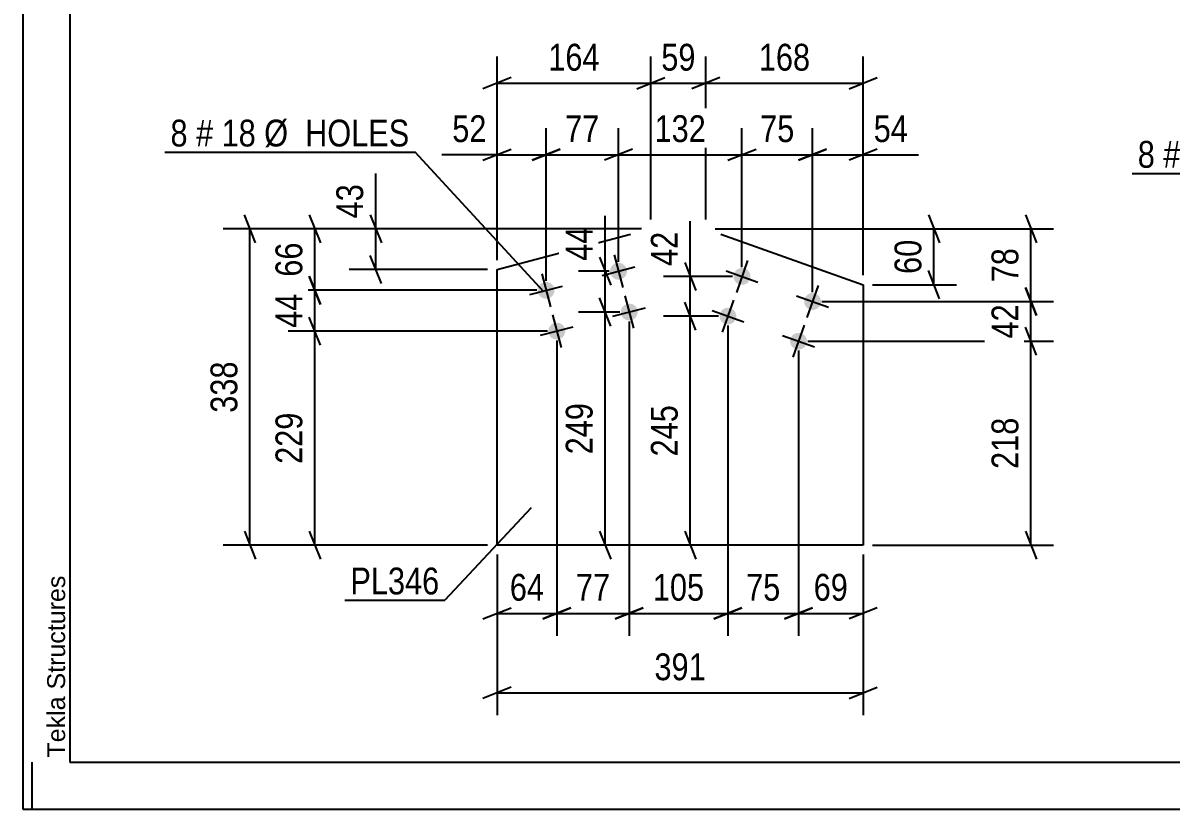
# Model space of a CAD drawing. Header units: millimetres. Extents: x 0 to 841, y 0 to 594.
# Drawn here: x 0 to 122.6, y 0 to 83.9 of the extents above; entities that cross this region are included whole.
import ezdxf

# ---------------------------------------------------------------- set-up
doc = ezdxf.new("R2010")
doc.units = ezdxf.units.MM
doc.styles.add('Arial', font='ARIAL.TTF', dxfattribs={"height": 0.2})
doc.styles.add('Arial Narrow', font='ARIALN.TTF', dxfattribs={"height": 0.2})

# ---------------------------------------------------------------- blocks, each defined once
blk = doc.blocks.new('Unknown-122569384-1133')
at = {"color": 5, "linetype": 'Continuous'}
for p, q in [((0, 594), (0, 0)), ((5, 589), (5, 5)), ((1, 0), (1, 5)), ((5, 5), (836, 5)), ((0, 0), (841, 0))]:
    blk.add_line(p, q, dxfattribs=at)
at = {"color": 174, "linetype": 'Continuous', "style": 'Arial'}
blk.add_text('Tekla Structures', height=1.9102, rotation=90, dxfattribs=at).set_placement((4.5, 5.5))
blk = doc.blocks.new('Bolt-122569384-1400 - 1394')
at = {"linetype": 'Continuous'}
for points in [[(63.85, 56.56), (63.66, 56.53), (63.47, 56.54), (63.29, 56.59), (63.13, 56.68), (62.98, 56.8), (62.86, 56.94), (62.78, 57.11), (62.73, 57.29), (62.72, 57.48), (62.75, 57.67), (62.82, 57.84), (62.92, 58), (63.06, 58.13), (63.21, 58.23), (63.39, 58.3), (63.58, 58.33), (63.76, 58.32), (63.95, 58.27), (64.11, 58.18), (64.26, 58.06), (64.38, 57.92), (64.46, 57.75), (64.51, 57.57), (64.52, 57.38), (64.49, 57.19), (64.42, 57.02), (64.32, 56.86), (64.18, 56.73), (64.02, 56.63)], [(56.11, 54.53), (55.92, 54.5), (55.74, 54.51), (55.56, 54.56), (55.39, 54.64), (55.24, 54.76), (55.13, 54.91), (55.04, 55.08), (54.99, 55.26), (54.98, 55.45), (55.01, 55.63), (55.08, 55.81), (55.19, 55.97), (55.32, 56.1), (55.48, 56.2), (55.65, 56.27), (55.84, 56.29), (56.03, 56.28), (56.21, 56.23), (56.38, 56.15), (56.52, 56.03), (56.64, 55.88), (56.72, 55.71), (56.77, 55.53), (56.78, 55.34), (56.75, 55.16), (56.68, 54.98), (56.58, 54.83), (56.45, 54.69), (56.29, 54.59)], [(64.99, 52.21), (64.81, 52.18), (64.62, 52.19), (64.44, 52.24), (64.27, 52.33), (64.12, 52.45), (64.01, 52.59), (63.92, 52.76), (63.87, 52.94), (63.87, 53.13), (63.9, 53.32), (63.96, 53.49), (64.07, 53.65), (64.2, 53.78), (64.36, 53.88), (64.53, 53.95), (64.72, 53.98), (64.91, 53.97), (65.09, 53.92), (65.26, 53.83), (65.4, 53.71), (65.52, 53.57), (65.61, 53.4), (65.65, 53.22), (65.66, 53.03), (65.63, 52.84), (65.56, 52.67), (65.46, 52.51), (65.33, 52.38), (65.17, 52.27)], [(57.26, 50.17), (57.07, 50.14), (56.88, 50.16), (56.7, 50.21), (56.53, 50.29), (56.39, 50.41), (56.27, 50.56), (56.19, 50.73), (56.14, 50.91), (56.13, 51.1), (56.16, 51.28), (56.23, 51.46), (56.33, 51.61), (56.46, 51.75), (56.62, 51.85), (56.8, 51.91), (56.98, 51.94), (57.17, 51.93), (57.35, 51.88), (57.52, 51.8), (57.67, 51.68), (57.78, 51.53), (57.87, 51.36), (57.92, 51.18), (57.93, 50.99), (57.89, 50.81), (57.83, 50.63), (57.72, 50.47), (57.59, 50.34), (57.43, 50.24)]]:
    blk.add_hatch(color=1, dxfattribs=at).paths.add_polyline_path(points)
at = {"color": 1, "linetype": 'Continuous'}
for p, q in [((63.16, 59.17), (64.08, 55.69)), ((61.88, 56.97), (65.36, 57.89)), ((55.42, 57.14), (56.34, 53.65)), ((54.14, 54.94), (57.62, 55.85)), ((64.31, 54.82), (65.22, 51.34)), ((56.57, 52.78), (57.48, 49.3)), ((63.02, 52.62), (66.5, 53.54)), ((55.29, 50.59), (58.77, 51.5))]:
    blk.add_line(p, q, dxfattribs=at)
blk = doc.blocks.new('Bolt-122569384-1405 - 1394')
at = {"linetype": 'Continuous'}
for points in [[(77.66, 56.58, -1), (75.96, 57.18, -1)], [(85.2, 53.9, -1), (83.5, 54.5, -1)], [(76.15, 52.34, -1), (74.46, 52.94, -1)], [(83.69, 49.66, -1), (82, 50.26, -1)]]:
    blk.add_hatch(color=1, dxfattribs=at).paths.add_polyline_path(points)
at = {"color": 1, "linetype": 'Continuous'}
for p, q in [((77.41, 58.57), (76.21, 55.18)), ((75.11, 57.48), (78.51, 56.28)), ((84.95, 55.9), (83.75, 52.51)), ((75.91, 54.33), (74.7, 50.94)), ((82.65, 54.8), (86.05, 53.6)), ((73.61, 53.24), (77, 52.03)), ((83.45, 51.66), (82.24, 48.27)), ((81.15, 50.56), (84.54, 49.36))]:
    blk.add_line(p, q, dxfattribs=at)
blk = doc.blocks.new('Part-122569384-1420 - 1394')
at = {"color": 2, "linetype": 'Continuous'}
for p, q in [((50.64, 57.63), (64.91, 61.39)), ((74.56, 61.39), (89.76, 56)), ((50.64, 28.17), (50.64, 57.63)), ((89.76, 56), (89.76, 28.17)), ((89.76, 28.17), (50.64, 28.17))]:
    blk.add_line(p, q, dxfattribs=at)
blk = doc.blocks.new('StraightDimension-122569384-1542 - 1394')
at = {"color": 7, "linetype": 'Continuous'}
for p, q in [((108.28, 48.46), (107.08, 51.46)), ((83.84, 49.96), (110.08, 49.96)), ((107.68, 28.17), (107.68, 49.96)), ((107.08, 29.67), (108.28, 26.67)), ((90.76, 28.17), (110.08, 28.17))]:
    blk.add_line(p, q, dxfattribs=at)
at = {"color": 0}
blk.add_wipeout([(106.93, 42.41), (102.73, 42.41), (102.73, 35.72), (106.93, 35.72)], dxfattribs=at)
at = {"color": 3, "style": 'Arial Narrow'}
blk.add_text('218', height=2.863, rotation=90.0002, dxfattribs=at).set_placement((106.33, 36.32))
blk = doc.blocks.new('StraightDimension-122569384-1625 - 1394')
at = {"color": 7, "linetype": 'Continuous'}
for p, q in [((37.69, 61.96), (37.69, 67.87)), ((37.69, 61.96), (37.69, 67.87)), ((37.09, 63.46), (38.29, 60.46)), ((66.08, 61.96), (34.84, 61.96)), ((37.69, 57.63), (37.69, 61.96)), ((38.29, 56.13), (37.09, 59.13)), ((49.64, 57.63), (34.84, 57.63))]:
    blk.add_line(p, q, dxfattribs=at)
at = {"color": 0}
blk.add_wipeout([(36.94, 67.34), (32.74, 67.34), (32.74, 62.48), (36.94, 62.48)], dxfattribs=at)
at = {"color": 3, "style": 'Arial Narrow'}
blk.add_text('43', height=2.863, rotation=90.0002, dxfattribs=at).set_placement((36.34, 63.08))
blk = doc.blocks.new('StraightDimension-122569384-1565 - 1394')
at = {"color": 7, "linetype": 'Continuous'}
for p, q in [((50.64, 58.63), (50.64, 72.73)), ((55.88, 56.4), (55.88, 72.73)), ((49.14, 69.28), (52.14, 70.48)), ((57.38, 70.48), (54.38, 69.28)), ((50.64, 69.88), (44.73, 69.88)), ((50.64, 69.88), (44.73, 69.88)), ((50.64, 69.88), (55.88, 69.88))]:
    blk.add_line(p, q, dxfattribs=at)
at = {"color": 0}
blk.add_wipeout([(50.12, 70.63), (50.12, 74.83), (45.26, 74.83), (45.26, 70.63)], dxfattribs=at)
at = {"color": 3, "style": 'Arial Narrow'}
blk.add_text('52', height=2.863, dxfattribs=at).set_placement((45.86, 71.23))
blk = doc.blocks.new('StraightDimension-122569384-1484 - 1394')
at = {"color": 7, "linetype": 'Continuous'}
for p, q in [((71.89, 51.14), (70.69, 54.14)), ((74.3, 52.64), (68.44, 52.64)), ((71.29, 28.17), (71.29, 52.64)), ((70.69, 29.67), (71.89, 26.67)), ((74.26, 28.17), (68.44, 28.17))]:
    blk.add_line(p, q, dxfattribs=at)
at = {"color": 0}
blk.add_wipeout([(70.54, 43.74), (66.34, 43.74), (66.34, 37.06), (70.54, 37.06)], dxfattribs=at)
at = {"color": 3, "style": 'Arial Narrow'}
blk.add_text('245', height=2.863, rotation=90.0002, dxfattribs=at).set_placement((69.94, 37.66))
blk = doc.blocks.new('StraightDimension-122569384-1438 - 1394')
at = {"color": 7, "linetype": 'Continuous'}
for p, q in [((75.3, 51.64), (75.3, 18.5)), ((82.84, 48.96), (82.84, 18.5)), ((73.8, 20.3), (76.8, 21.5)), ((75.3, 20.9), (82.84, 20.9)), ((84.34, 21.5), (81.34, 20.3))]:
    blk.add_line(p, q, dxfattribs=at)
at = {"color": 0}
blk.add_wipeout([(81.5, 21.65), (81.5, 25.85), (76.65, 25.85), (76.65, 21.65)], dxfattribs=at)
at = {"color": 3, "style": 'Arial Narrow'}
blk.add_text('75', height=2.863, dxfattribs=at).set_placement((77.25, 22.25))
blk = doc.blocks.new('StraightDimension-122569384-1430 - 1394')
at = {"color": 7, "linetype": 'Continuous'}
for p, q in [((64.76, 52.08), (64.76, 18.5)), ((75.3, 51.64), (75.3, 18.5)), ((63.26, 20.3), (66.26, 21.5)), ((64.76, 20.9), (75.3, 20.9)), ((76.8, 21.5), (73.8, 20.3))]:
    blk.add_line(p, q, dxfattribs=at)
at = {"color": 0}
blk.add_wipeout([(73.38, 21.65), (73.38, 25.85), (66.69, 25.85), (66.69, 21.65)], dxfattribs=at)
at = {"color": 3, "style": 'Arial Narrow'}
blk.add_text('105', height=2.863, dxfattribs=at).set_placement((67.29, 22.25))
blk = doc.blocks.new('StraightDimension-122569384-1422 - 1394')
at = {"color": 7, "linetype": 'Continuous'}
for p, q in [((64.76, 52.08), (64.76, 18.5)), ((57.03, 50.04), (57.03, 18.5)), ((55.53, 20.3), (58.53, 21.5)), ((57.03, 20.9), (64.76, 20.9)), ((66.26, 21.5), (63.26, 20.3))]:
    blk.add_line(p, q, dxfattribs=at)
at = {"color": 0}
blk.add_wipeout([(63.32, 21.65), (63.32, 25.85), (58.47, 25.85), (58.47, 21.65)], dxfattribs=at)
at = {"color": 3, "style": 'Arial Narrow'}
blk.add_text('77', height=2.863, dxfattribs=at).set_placement((59.07, 22.25))
blk = doc.blocks.new('StraightDimension-122569384-1446 - 1394')
at = {"color": 7, "linetype": 'Continuous'}
for p, q in [((82.84, 48.96), (82.84, 18.5)), ((89.76, 27.17), (89.76, 18.5)), ((81.34, 20.3), (84.34, 21.5)), ((82.84, 20.9), (89.76, 20.9)), ((91.26, 21.5), (88.26, 20.3))]:
    blk.add_line(p, q, dxfattribs=at)
at = {"color": 0}
blk.add_wipeout([(88.73, 21.65), (88.73, 25.85), (83.87, 25.85), (83.87, 21.65)], dxfattribs=at)
at = {"color": 3, "style": 'Arial Narrow'}
blk.add_text('69', height=2.863, dxfattribs=at).set_placement((84.47, 22.25))
blk = doc.blocks.new('StraightDimension-122569384-1452 - 1394')
at = {"color": 7, "linetype": 'Continuous'}
for p, q in [((57.03, 50.04), (57.03, 18.5)), ((50.64, 27.17), (50.64, 18.5)), ((49.14, 20.3), (52.14, 21.5)), ((50.64, 20.9), (57.03, 20.9)), ((58.53, 21.5), (55.53, 20.3))]:
    blk.add_line(p, q, dxfattribs=at)
at = {"color": 0}
blk.add_wipeout([(56.26, 21.65), (56.26, 25.85), (51.41, 25.85), (51.41, 21.65)], dxfattribs=at)
at = {"color": 3, "style": 'Arial Narrow'}
blk.add_text('64', height=2.863, dxfattribs=at).set_placement((52.01, 22.25))
blk = doc.blocks.new('StraightDimension-122569384-1459 - 1394')
at = {"color": 7, "linetype": 'Continuous'}
for p, q in [((62.8, 51.58), (61.6, 54.58)), ((63.76, 53.08), (59.35, 53.08)), ((62.2, 28.17), (62.2, 53.08)), ((61.6, 29.67), (62.8, 26.67)), ((63.71, 28.17), (59.35, 28.17))]:
    blk.add_line(p, q, dxfattribs=at)
at = {"color": 0}
blk.add_wipeout([(61.45, 43.96), (57.25, 43.96), (57.25, 37.28), (61.45, 37.28)], dxfattribs=at)
at = {"color": 3, "style": 'Arial Narrow'}
blk.add_text('249', height=2.863, rotation=90.0002, dxfattribs=at).set_placement((60.85, 37.88))
blk = doc.blocks.new('StraightDimension-122569384-1473 - 1394')
at = {"color": 7, "linetype": 'Continuous'}
for p, q in [((62.2, 57.43), (62.2, 63.34)), ((62.2, 57.43), (62.2, 63.34)), ((61.6, 58.93), (62.8, 55.93)), ((62.62, 57.43), (59.35, 57.43)), ((62.2, 53.08), (62.2, 57.43)), ((62.8, 51.58), (61.6, 54.58)), ((63.76, 53.08), (59.35, 53.08))]:
    blk.add_line(p, q, dxfattribs=at)
at = {"color": 0}
blk.add_wipeout([(61.45, 62.81), (57.25, 62.81), (57.25, 57.95), (61.45, 57.95)], dxfattribs=at)
at = {"color": 3, "style": 'Arial Narrow'}
blk.add_text('44', height=2.863, rotation=90.0002, dxfattribs=at).set_placement((60.85, 58.55))
blk = doc.blocks.new('StraightDimension-122569384-1497 - 1394')
at = {"color": 7, "linetype": 'Continuous'}
for p, q in [((71.29, 56.88), (71.29, 62.78)), ((71.29, 56.88), (71.29, 62.78)), ((70.69, 58.38), (71.89, 55.38)), ((75.81, 56.88), (68.44, 56.88)), ((71.29, 52.64), (71.29, 56.88)), ((71.89, 51.14), (70.69, 54.14)), ((74.3, 52.64), (68.44, 52.64))]:
    blk.add_line(p, q, dxfattribs=at)
at = {"color": 0}
blk.add_wipeout([(70.54, 62.26), (66.34, 62.26), (66.34, 57.4), (70.54, 57.4)], dxfattribs=at)
at = {"color": 3, "style": 'Arial Narrow'}
blk.add_text('42', height=2.863, rotation=90.0002, dxfattribs=at).set_placement((69.94, 58))
blk = doc.blocks.new('StraightDimension-122569384-1508 - 1394')
at = {"color": 7, "linetype": 'Continuous'}
for p, q in [((24.85, 60.46), (23.65, 63.46)), ((66.08, 61.96), (21.4, 61.96)), ((24.25, 28.17), (24.25, 61.96)), ((23.65, 29.67), (24.85, 26.67)), ((49.64, 28.17), (21.4, 28.17))]:
    blk.add_line(p, q, dxfattribs=at)
at = {"color": 0}
blk.add_wipeout([(23.5, 48.41), (19.3, 48.41), (19.3, 41.72), (23.5, 41.72)], dxfattribs=at)
at = {"color": 3, "style": 'Arial Narrow'}
blk.add_text('338', height=2.863, rotation=90.0002, dxfattribs=at).set_placement((22.9, 42.32))
blk = doc.blocks.new('StraightDimension-122569384-1519 - 1394')
at = {"color": 7, "linetype": 'Continuous'}
for p, q in [((30.59, 63.46), (31.79, 60.46)), ((66.08, 61.96), (28.34, 61.96)), ((31.19, 55.4), (31.19, 61.96)), ((31.79, 53.9), (30.59, 56.9)), ((54.88, 55.4), (28.34, 55.4))]:
    blk.add_line(p, q, dxfattribs=at)
at = {"color": 0}
blk.add_wipeout([(30.44, 61.11), (26.24, 61.11), (26.24, 56.25), (30.44, 56.25)], dxfattribs=at)
at = {"color": 3, "style": 'Arial Narrow'}
blk.add_text('66', height=2.863, rotation=90.0002, dxfattribs=at).set_placement((29.84, 56.85))
blk = doc.blocks.new('StraightDimension-122569384-1527 - 1394')
at = {"color": 7, "linetype": 'Continuous'}
for p, q in [((30.59, 56.9), (31.79, 53.9)), ((54.88, 55.4), (28.34, 55.4)), ((31.19, 51.04), (31.19, 55.4)), ((31.79, 49.54), (30.59, 52.54)), ((56.03, 51.04), (28.34, 51.04))]:
    blk.add_line(p, q, dxfattribs=at)
at = {"color": 0}
blk.add_wipeout([(30.44, 55.65), (26.24, 55.65), (26.24, 50.79), (30.44, 50.79)], dxfattribs=at)
at = {"color": 3, "style": 'Arial Narrow'}
blk.add_text('44', height=2.863, rotation=90.0002, dxfattribs=at).set_placement((29.84, 51.39))
blk = doc.blocks.new('StraightDimension-122569384-1535 - 1394')
at = {"color": 7, "linetype": 'Continuous'}
for p, q in [((31.79, 49.54), (30.59, 52.54)), ((56.03, 51.04), (28.34, 51.04)), ((31.19, 28.17), (31.19, 51.04)), ((30.59, 29.67), (31.79, 26.67)), ((49.64, 28.17), (28.34, 28.17))]:
    blk.add_line(p, q, dxfattribs=at)
at = {"color": 0}
blk.add_wipeout([(30.44, 42.95), (26.24, 42.95), (26.24, 36.26), (30.44, 36.26)], dxfattribs=at)
at = {"color": 3, "style": 'Arial Narrow'}
blk.add_text('229', height=2.863, rotation=90.0002, dxfattribs=at).set_placement((29.84, 36.86))
blk = doc.blocks.new('StraightDimension-122569384-1548 - 1394')
at = {"color": 7, "linetype": 'Continuous'}
for p, q in [((107.08, 55.7), (108.28, 52.7)), ((85.35, 54.2), (110.08, 54.2)), ((107.68, 49.96), (107.68, 54.2)), ((108.28, 48.46), (107.08, 51.46)), ((83.84, 49.96), (110.08, 49.96))]:
    blk.add_line(p, q, dxfattribs=at)
at = {"color": 0}
blk.add_wipeout([(106.93, 54.51), (102.73, 54.51), (102.73, 49.65), (106.93, 49.65)], dxfattribs=at)
at = {"color": 3, "style": 'Arial Narrow'}
blk.add_text('42', height=2.863, rotation=90.0002, dxfattribs=at).set_placement((106.33, 50.25))
blk = doc.blocks.new('StraightDimension-122569384-1556 - 1394')
at = {"color": 7, "linetype": 'Continuous'}
for p, q in [((107.08, 63.46), (108.28, 60.46)), ((73.95, 61.96), (110.08, 61.96)), ((107.68, 54.2), (107.68, 61.96)), ((108.28, 52.7), (107.08, 55.7)), ((85.35, 54.2), (110.08, 54.2))]:
    blk.add_line(p, q, dxfattribs=at)
at = {"color": 0}
blk.add_wipeout([(106.93, 60.51), (102.73, 60.51), (102.73, 55.65), (106.93, 55.65)], dxfattribs=at)
at = {"color": 3, "style": 'Arial Narrow'}
blk.add_text('78', height=2.863, rotation=90.0002, dxfattribs=at).set_placement((106.33, 56.25))
blk = doc.blocks.new('StraightDimension-122569384-1639 - 1394')
at = {"color": 7, "linetype": 'Continuous'}
for p, q in [((72.95, 62.96), (72.95, 80.36)), ((89.76, 57), (89.76, 80.36)), ((74.45, 78.11), (71.45, 76.91)), ((72.95, 77.51), (89.76, 77.51)), ((88.26, 76.91), (91.26, 78.11))]:
    blk.add_line(p, q, dxfattribs=at)
at = {"color": 0}
blk.add_wipeout([(84.7, 78.26), (84.7, 82.46), (78.01, 82.46), (78.01, 78.26)], dxfattribs=at)
at = {"color": 3, "style": 'Arial Narrow'}
blk.add_text('168', height=2.863, dxfattribs=at).set_placement((78.61, 78.86))
blk = doc.blocks.new('StraightDimension-122569384-1575 - 1394')
at = {"color": 7, "linetype": 'Continuous'}
for p, q in [((55.88, 56.4), (55.88, 72.73)), ((63.62, 58.43), (63.62, 72.73)), ((54.38, 69.28), (57.38, 70.48)), ((65.12, 70.48), (62.12, 69.28)), ((55.88, 69.88), (63.62, 69.88))]:
    blk.add_line(p, q, dxfattribs=at)
at = {"color": 0}
blk.add_wipeout([(62.18, 70.63), (62.18, 74.83), (57.32, 74.83), (57.32, 70.63)], dxfattribs=at)
at = {"color": 3, "style": 'Arial Narrow'}
blk.add_text('77', height=2.863, dxfattribs=at).set_placement((57.92, 71.23))
blk = doc.blocks.new('StraightDimension-122569384-1649 - 1394')
at = {"color": 7, "linetype": 'Continuous'}
for p, q in [((67.08, 62.96), (67.08, 80.36)), ((72.95, 62.96), (72.95, 80.36)), ((65.58, 76.91), (68.58, 78.11)), ((67.08, 77.51), (72.95, 77.51)), ((74.45, 78.11), (71.45, 76.91))]:
    blk.add_line(p, q, dxfattribs=at)
at = {"color": 0}
blk.add_wipeout([(72.44, 78.26), (72.44, 82.46), (67.59, 82.46), (67.59, 78.26)], dxfattribs=at)
at = {"color": 3, "style": 'Arial Narrow'}
blk.add_text('59', height=2.863, dxfattribs=at).set_placement((68.19, 78.86))
blk = doc.blocks.new('StraightDimension-122569384-1585 - 1394')
at = {"color": 7, "linetype": 'Continuous'}
for p, q in [((63.62, 58.43), (63.62, 72.73)), ((76.81, 57.88), (76.81, 72.73)), ((65.12, 70.48), (62.12, 69.28)), ((75.31, 69.28), (78.31, 70.48)), ((63.62, 69.88), (76.81, 69.88))]:
    blk.add_line(p, q, dxfattribs=at)
at = {"color": 0}
blk.add_wipeout([(73.56, 70.63), (73.56, 74.83), (66.87, 74.83), (66.87, 70.63)], dxfattribs=at)
at = {"color": 3, "style": 'Arial Narrow'}
blk.add_text('132', height=2.863, dxfattribs=at).set_placement((67.47, 71.23))
blk = doc.blocks.new('StraightDimension-122569384-1659 - 1394')
at = {"color": 7, "linetype": 'Continuous'}
for p, q in [((50.64, 58.63), (50.64, 80.36)), ((67.08, 62.96), (67.08, 80.36)), ((52.14, 78.11), (49.14, 76.91)), ((50.64, 77.51), (67.08, 77.51)), ((65.58, 76.91), (68.58, 78.11))]:
    blk.add_line(p, q, dxfattribs=at)
at = {"color": 0}
blk.add_wipeout([(62.2, 78.26), (62.2, 82.46), (55.52, 82.46), (55.52, 78.26)], dxfattribs=at)
at = {"color": 3, "style": 'Arial Narrow'}
blk.add_text('164', height=2.863, dxfattribs=at).set_placement((56.12, 78.86))
blk = doc.blocks.new('StraightDimension-122569384-1595 - 1394')
at = {"color": 7, "linetype": 'Continuous'}
for p, q in [((76.81, 57.88), (76.81, 72.73)), ((84.35, 55.2), (84.35, 72.73)), ((75.31, 69.28), (78.31, 70.48)), ((85.85, 70.48), (82.85, 69.28)), ((76.81, 69.88), (84.35, 69.88))]:
    blk.add_line(p, q, dxfattribs=at)
at = {"color": 0}
blk.add_wipeout([(83.01, 70.63), (83.01, 74.83), (78.15, 74.83), (78.15, 70.63)], dxfattribs=at)
at = {"color": 3, "style": 'Arial Narrow'}
blk.add_text('75', height=2.863, dxfattribs=at).set_placement((78.75, 71.23))
blk = doc.blocks.new('StraightDimension-122569384-1605 - 1394')
at = {"color": 7, "linetype": 'Continuous'}
for p, q in [((84.35, 55.2), (84.35, 72.73)), ((89.76, 57), (89.76, 72.73)), ((82.85, 69.28), (85.85, 70.48)), ((91.26, 70.48), (88.26, 69.28)), ((84.35, 69.88), (89.76, 69.88)), ((89.76, 69.88), (95.67, 69.88)), ((89.76, 69.88), (95.67, 69.88))]:
    blk.add_line(p, q, dxfattribs=at)
at = {"color": 0}
blk.add_wipeout([(95.14, 70.63), (95.14, 74.83), (90.28, 74.83), (90.28, 70.63)], dxfattribs=at)
at = {"color": 3, "style": 'Arial Narrow'}
blk.add_text('54', height=2.863, dxfattribs=at).set_placement((90.88, 71.23))
blk = doc.blocks.new('StraightDimension-122569384-1616 - 1394')
at = {"color": 7, "linetype": 'Continuous'}
for p, q in [((96.72, 63.46), (97.92, 60.46)), ((73.95, 61.96), (99.72, 61.96)), ((97.32, 56), (97.32, 61.96)), ((97.92, 54.5), (96.72, 57.5)), ((90.76, 56), (99.72, 56))]:
    blk.add_line(p, q, dxfattribs=at)
at = {"color": 0}
blk.add_wipeout([(96.57, 61.41), (92.37, 61.41), (92.37, 56.55), (96.57, 56.55)], dxfattribs=at)
at = {"color": 3, "style": 'Arial Narrow'}
blk.add_text('60', height=2.863, rotation=90.0002, dxfattribs=at).set_placement((95.97, 57.15))
blk = doc.blocks.new('StraightDimension-122569384-1634 - 1394')
at = {"color": 7, "linetype": 'Continuous'}
for p, q in [((50.64, 27.17), (50.64, 10.01)), ((89.76, 27.17), (89.76, 10.01)), ((52.14, 13.01), (49.14, 11.81)), ((50.64, 12.41), (89.76, 12.41)), ((88.26, 11.81), (91.26, 13.01))]:
    blk.add_line(p, q, dxfattribs=at)
at = {"color": 0}
blk.add_wipeout([(73.54, 13.16), (73.54, 17.36), (66.86, 17.36), (66.86, 13.16)], dxfattribs=at)
at = {"color": 3, "style": 'Arial Narrow'}
blk.add_text('391', height=2.863, dxfattribs=at).set_placement((67.46, 13.76))
blk = doc.blocks.new('MarkSet-122569384-1974 - 1704')
at = {"color": 0}
for points in [[(120.92, 68.49), (120.92, 71.49), (119.09, 71.49), (119.09, 68.49)], [(123.65, 68.49), (123.65, 71.49), (121.82, 71.49), (121.82, 68.49)], [(128.21, 68.49), (128.21, 71.49), (124.55, 71.49), (124.55, 68.49)], [(144.63, 68.49), (144.63, 71.49), (129.11, 71.49), (129.11, 68.49)]]:
    blk.add_wipeout(points, dxfattribs=at)
for points in [[(120.92, 68.49), (120.92, 71.49), (119.09, 71.49), (119.09, 68.49)], [(123.65, 68.49), (123.65, 71.49), (121.82, 71.49), (121.82, 68.49)], [(128.21, 68.49), (128.21, 71.49), (124.55, 71.49), (124.55, 68.49)], [(144.63, 68.49), (144.63, 71.49), (129.11, 71.49), (129.11, 68.49)]]:
    blk.add_wipeout(points, dxfattribs=at)
at = {"color": 7, "linetype": 'Continuous'}
for p in [(118.49, 67.89), (157.01, 56.37)]:
    blk.add_line(p, (145.23, 67.89), dxfattribs=at)
at = {"color": 3, "style": 'Arial Narrow'}
for s, height, p in [('8', 2.86, (119.09, 68.49)), ('#', 2.86, (121.82, 68.49)), ('18', 2.863, (124.55, 68.49)), ('Ø  HOLES', 2.863, (129.11, 68.49))]:
    blk.add_text(s, height=height, dxfattribs=at).set_placement(p)
blk = doc.blocks.new('MarkSet-122569384-1697 - 1394')
at = {"color": 0}
for points in [[(17.59, 70.76), (17.59, 73.76), (15.76, 73.76), (15.76, 70.76)], [(20.32, 70.76), (20.32, 73.76), (18.49, 73.76), (18.49, 70.76)], [(24.87, 70.76), (24.87, 73.76), (21.22, 73.76), (21.22, 70.76)], [(41.3, 70.76), (41.3, 73.76), (25.77, 73.76), (25.77, 70.76)]]:
    blk.add_wipeout(points, dxfattribs=at)
for points in [[(17.59, 70.76), (17.59, 73.76), (15.76, 73.76), (15.76, 70.76)], [(20.32, 70.76), (20.32, 73.76), (18.49, 73.76), (18.49, 70.76)], [(24.87, 70.76), (24.87, 73.76), (21.22, 73.76), (21.22, 70.76)], [(41.3, 70.76), (41.3, 73.76), (25.77, 73.76), (25.77, 70.76)]]:
    blk.add_wipeout(points, dxfattribs=at)
at = {"color": 7, "linetype": 'Continuous'}
for p in [(15.16, 70.16), (55.63, 55.24)]:
    blk.add_line(p, (41.9, 70.16), dxfattribs=at)
at = {"color": 3, "style": 'Arial Narrow'}
for s, height, p in [('8', 2.86, (15.76, 70.76)), ('#', 2.86, (18.49, 70.76)), ('18', 2.863, (21.22, 70.76)), ('Ø  HOLES', 2.863, (25.77, 70.76))]:
    blk.add_text(s, height=height, dxfattribs=at).set_placement(p)
blk = doc.blocks.new('Mark-122569384-1416 - 1394')
at = {"color": 0}
blk.add_wipeout([(44.48, 22.92), (44.48, 25.92), (34.98, 25.92), (34.98, 22.92)], dxfattribs=at)
blk.add_wipeout([(44.48, 22.92), (44.48, 25.92), (34.98, 25.92), (34.98, 22.92)], dxfattribs=at)
at = {"color": 30, "linetype": 'Continuous'}
for p in [(54.28, 32.18), (34.38, 22.32)]:
    blk.add_line(p, (45.08, 22.32), dxfattribs=at)
at = {"color": 3, "style": 'Arial Narrow'}
blk.add_text('PL346', height=2.863, dxfattribs=at).set_placement((34.98, 22.92))

msp = doc.modelspace()

# ---------------------------------------------------------------- block references
for name in ['Unknown-122569384-1133', 'Part-122569384-1420 - 1394', 'Bolt-122569384-1400 - 1394', 'Bolt-122569384-1405 - 1394']:
    msp.add_blockref(name, (0, 0))

# ---------------------------------------------------------------- next in the draw order: block references
for name in ['MarkSet-122569384-1974 - 1704', 'StraightDimension-122569384-1625 - 1394', 'StraightDimension-122569384-1484 - 1394', 'StraightDimension-122569384-1542 - 1394']:
    msp.add_blockref(name, (0, 0))

# ---------------------------------------------------------------- next in the draw order: block references
for name in ['StraightDimension-122569384-1565 - 1394', 'StraightDimension-122569384-1438 - 1394']:
    msp.add_blockref(name, (0, 0))

# ---------------------------------------------------------------- next in the draw order: block references
for name in ['StraightDimension-122569384-1430 - 1394', 'StraightDimension-122569384-1446 - 1394']:
    msp.add_blockref(name, (0, 0))

# ---------------------------------------------------------------- next in the draw order: block references
for name in ['StraightDimension-122569384-1548 - 1394', 'StraightDimension-122569384-1422 - 1394']:
    msp.add_blockref(name, (0, 0))

# ---------------------------------------------------------------- next in the draw order: block references
for name in ['StraightDimension-122569384-1497 - 1394', 'StraightDimension-122569384-1452 - 1394']:
    msp.add_blockref(name, (0, 0))

# ---------------------------------------------------------------- next in the draw order: block references
for name in ['StraightDimension-122569384-1556 - 1394', 'StraightDimension-122569384-1459 - 1394']:
    msp.add_blockref(name, (0, 0))

# ---------------------------------------------------------------- next in the draw order: block references
for name in ['StraightDimension-122569384-1639 - 1394', 'StraightDimension-122569384-1473 - 1394']:
    msp.add_blockref(name, (0, 0))

# ---------------------------------------------------------------- next in the draw order: block references
msp.add_blockref('StraightDimension-122569384-1508 - 1394', (0, 0))

# ---------------------------------------------------------------- next in the draw order: block references
msp.add_blockref('StraightDimension-122569384-1519 - 1394', (0, 0))

# ---------------------------------------------------------------- next in the draw order: block references
msp.add_blockref('StraightDimension-122569384-1527 - 1394', (0, 0))

# ---------------------------------------------------------------- next in the draw order: block references
for name in ['StraightDimension-122569384-1575 - 1394', 'StraightDimension-122569384-1535 - 1394']:
    msp.add_blockref(name, (0, 0))

# ---------------------------------------------------------------- next in the draw order: block references
for name in ['StraightDimension-122569384-1649 - 1394', 'StraightDimension-122569384-1634 - 1394']:
    msp.add_blockref(name, (0, 0))

# ---------------------------------------------------------------- next in the draw order: block references
for name in ['StraightDimension-122569384-1585 - 1394', 'Mark-122569384-1416 - 1394']:
    msp.add_blockref(name, (0, 0))

# ---------------------------------------------------------------- next in the draw order: block references
for name in ['StraightDimension-122569384-1659 - 1394', 'StraightDimension-122569384-1595 - 1394']:
    msp.add_blockref(name, (0, 0))

# ---------------------------------------------------------------- next in the draw order: block references
for name in ['StraightDimension-122569384-1605 - 1394', 'MarkSet-122569384-1697 - 1394']:
    msp.add_blockref(name, (0, 0))

# ---------------------------------------------------------------- next in the draw order: block references
msp.add_blockref('StraightDimension-122569384-1616 - 1394', (0, 0))

doc.saveas('drawing.dxf')
